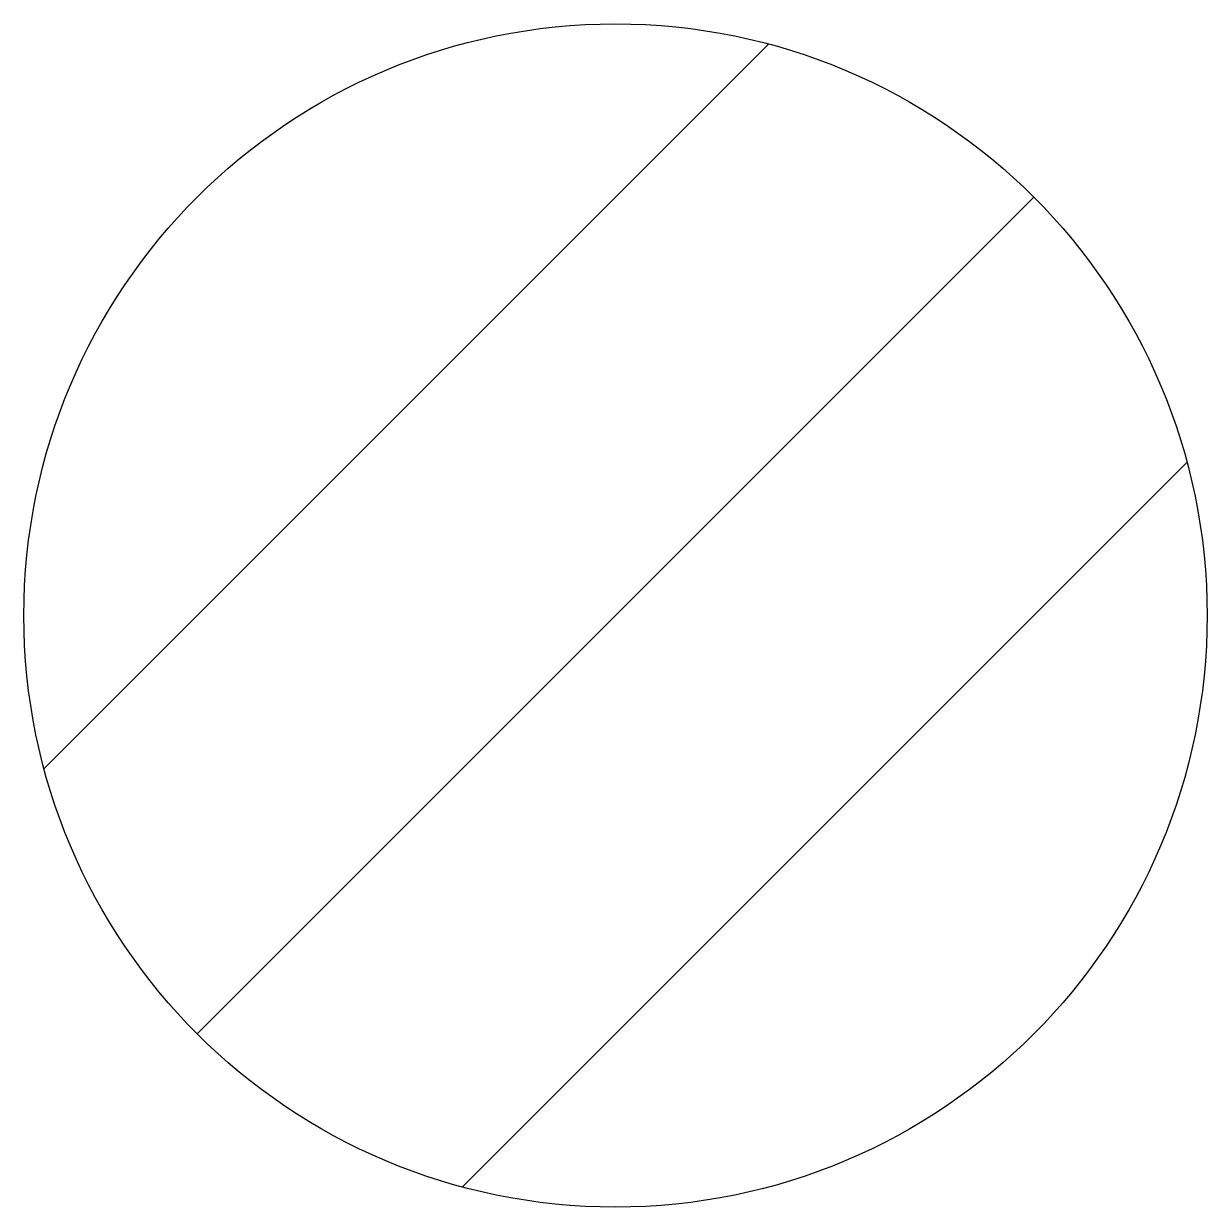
# Model space of a CAD drawing. Header units: metres. Extents: x -0.25 to 0.25, y -0.25 to 0.25.
import ezdxf

# ---------------------------------------------------------------- set-up
doc = ezdxf.new("R2010")
doc.units = ezdxf.units.M

msp = doc.modelspace()

# ---------------------------------------------------------------- hatches: boundary and pattern name
h = msp.add_hatch()
h.set_pattern_fill('SOLID')
edge = h.paths.add_edge_path()
edge.add_arc((0, 0), 0.25, 0, 360)

# ---------------------------------------------------------------- linework, layer by layer
msp.add_circle((0, 0), 0.25)

doc.saveas('drawing.dxf')
